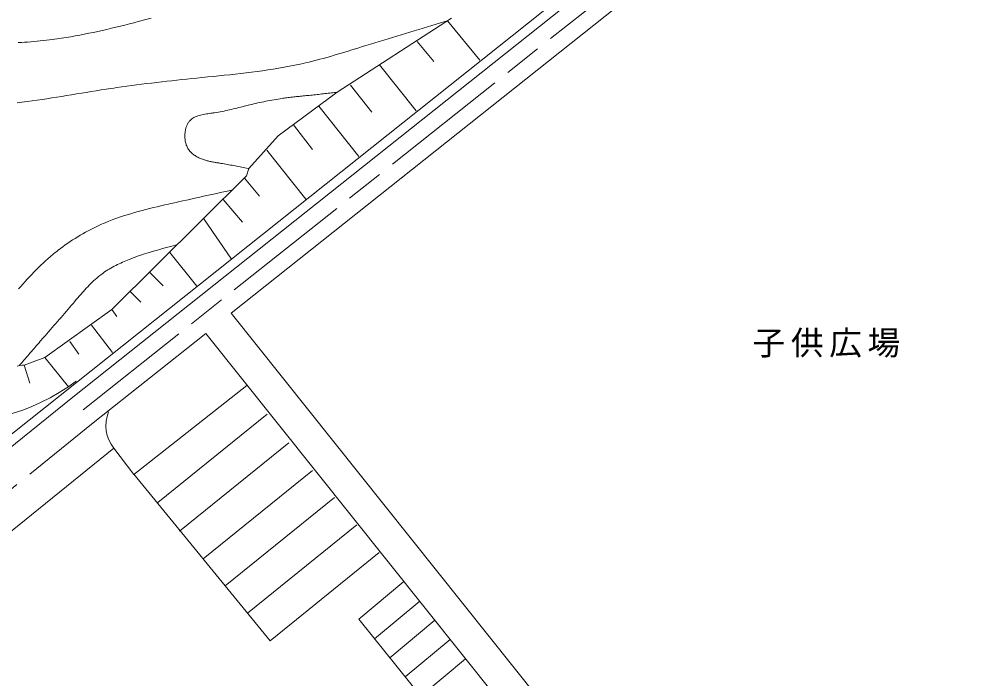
# Model space of a CAD drawing. Units: millimetres, scale not verified. Extents: x 23166 to 580729, y 12886 to 403886.
# Drawn here: x 164224 to 251285, y 267720 to 328125 of the extents above; entities that cross this region are included whole.
import ezdxf

# ---------------------------------------------------------------- set-up
doc = ezdxf.new("R2010")
doc.units = ezdxf.units.MM
doc.header["$LTSCALE"] = 1000
doc.linetypes.add('CHAIN', pattern=[18.5, 12, -1.5, 3.5, -1.5])
doc.layers.add('_2-7_', color=7, linetype='Continuous')
for name, color, linetype, lineweight in [('法', 7, 'Continuous', 5), ('法-2', 4, 'Continuous', 5), ('道路', 4, 'Continuous', 5)]:
    doc.layers.add(name, color=color, linetype=linetype, lineweight=lineweight)
doc.styles.add('ＭＳ ゴシック', font='')
doc.styles.get('ＭＳ ゴシック').set_extended_font_data('MS Gothic')

msp = doc.modelspace()

# ---------------------------------------------------------------- linework, layer by layer
at = {"layer": '法'}
for p, q in [((97968, 237857), (242200, 352702)), ((203871, 328215), (193367, 321409)), ((193367, 321409), (187980, 317430)), ((187980, 317430), (185295, 314414)), ((185295, 314414), (185072, 313736)), ((185072, 313736), (172738, 301483)), ((172738, 301483), (166586, 297101)), ((166586, 297101), (164688, 296410)), ((164295, 296351), (164046, 296313)), ((164544, 296389), (164295, 296351)), ((164688, 296410), (164544, 296389))]:
    msp.add_line(p, q, dxfattribs=at)
msp.add_arc((157780, 310763), 19683, 221.57904, 306.41556, dxfattribs=at)
at = {"layer": '法-2'}
for p, q in [((172688, 327270), (173101, 327368)), ((173101, 327368), (173513, 327468)), ((173513, 327468), (173925, 327570)), ((173925, 327570), (174337, 327674)), ((174337, 327674), (174748, 327779)), ((174748, 327779), (175159, 327886)), ((175159, 327886), (175398, 327948)), ((175398, 327948), (175605, 328003)), ((175605, 328003), (175963, 328098)), ((175963, 328098), (176321, 328193)), ((201254, 327285), (201655, 327406)), ((201655, 327406), (202056, 327526)), ((202056, 327526), (202457, 327646)), ((202457, 327646), (202858, 327766)), ((202858, 327766), (203259, 327886)), ((203259, 327886), (203492, 327956)), ((206447, 324342), (203492, 327956)), ((168544, 326435), (168961, 326505)), ((168961, 326505), (169377, 326578)), ((169377, 326578), (169792, 326654)), ((169792, 326654), (170207, 326734)), ((170207, 326734), (170622, 326816)), ((170622, 326816), (171036, 326902)), ((171036, 326902), (171449, 326990)), ((171449, 326990), (171863, 327081)), ((171863, 327081), (172276, 327174)), ((172276, 327174), (172688, 327270)), ((198447, 326437), (198848, 326559)), ((198848, 326559), (199249, 326681)), ((199249, 326681), (199650, 326802)), ((199650, 326802), (200051, 326923)), ((200051, 326923), (200452, 327044)), ((200452, 327044), (200853, 327165)), ((200853, 327165), (201254, 327285)), ((164154, 325964), (164442, 325977)), ((164442, 325977), (164729, 325993)), ((164729, 325993), (165016, 326012)), ((165016, 326012), (165303, 326034)), ((165303, 326034), (165589, 326058)), ((165589, 326058), (165876, 326084)), ((165876, 326084), (166161, 326113)), ((166161, 326113), (166447, 326144)), ((166447, 326144), (166732, 326177)), ((166732, 326177), (167017, 326213)), ((167017, 326213), (167302, 326250)), ((167302, 326250), (167467, 326273)), ((167467, 326273), (167710, 326307)), ((167710, 326307), (168127, 326369)), ((168127, 326369), (168544, 326435)), ((195698, 325590), (196023, 325691)), ((196023, 325691), (196211, 325749)), ((196211, 325749), (196443, 325822)), ((196443, 325822), (196844, 325946)), ((196844, 325946), (197245, 326069)), ((197245, 326069), (197645, 326192)), ((197645, 326192), (198046, 326315)), ((198046, 326315), (198447, 326437)), ((202231, 324215), (200709, 326061)), ((192769, 324701), (193096, 324796)), ((193096, 324796), (193422, 324892)), ((193422, 324892), (193748, 324989)), ((193748, 324989), (194073, 325087)), ((194073, 325087), (194398, 325187)), ((194398, 325187), (194723, 325287)), ((194723, 325287), (195048, 325387)), ((195048, 325387), (195373, 325488)), ((195373, 325488), (195698, 325590)), ((189013, 323790), (189505, 323888)), ((189505, 323888), (189996, 323992)), ((189996, 323992), (190280, 324055)), ((190280, 324055), (190472, 324099)), ((190472, 324099), (190802, 324177)), ((190802, 324177), (191131, 324259)), ((191131, 324259), (191460, 324343)), ((191460, 324343), (191788, 324429)), ((191788, 324429), (192115, 324518)), ((192115, 324518), (192443, 324609)), ((192443, 324609), (192769, 324701)), ((200630, 319700), (197255, 323928)), ((183036, 322967), (183537, 323020)), ((183537, 323020), (184038, 323074)), ((184038, 323074), (184538, 323130)), ((184538, 323130), (185038, 323189)), ((185038, 323189), (185538, 323251)), ((185538, 323251), (186037, 323315)), ((186037, 323315), (186535, 323383)), ((186535, 323383), (187033, 323455)), ((187033, 323455), (187529, 323531)), ((187529, 323531), (188025, 323612)), ((188025, 323612), (188520, 323698)), ((188520, 323698), (189013, 323790)), ((175006, 322085), (175465, 322144)), ((175465, 322144), (175923, 322201)), ((175923, 322201), (176381, 322256)), ((176381, 322256), (176840, 322311)), ((176840, 322311), (177299, 322364)), ((177299, 322364), (177758, 322416)), ((177758, 322416), (178217, 322467)), ((178217, 322467), (178676, 322517)), ((178676, 322517), (179135, 322566)), ((179135, 322566), (179595, 322614)), ((179595, 322614), (180055, 322662)), ((180055, 322662), (180515, 322710)), ((180515, 322710), (180975, 322757)), ((180975, 322757), (181242, 322784)), ((181242, 322784), (181533, 322813)), ((181533, 322813), (182034, 322864)), ((182034, 322864), (182535, 322915)), ((182535, 322915), (183036, 322967)), ((169491, 321251), (169942, 321325)), ((169942, 321325), (170393, 321399)), ((170393, 321399), (170844, 321472)), ((170844, 321472), (171295, 321545)), ((171295, 321545), (171746, 321617)), ((171746, 321617), (172197, 321687)), ((172197, 321687), (172649, 321756)), ((172649, 321756), (172911, 321795)), ((172911, 321795), (173176, 321834)), ((173176, 321834), (173633, 321900)), ((173633, 321900), (174091, 321963)), ((174091, 321963), (174549, 322025)), ((174549, 322025), (175006, 322085)), ((196570, 319580), (194603, 322050)), ((164063, 320443), (164479, 320494)), ((164479, 320494), (164720, 320524)), ((164720, 320524), (164982, 320559)), ((164982, 320559), (165433, 320620)), ((165433, 320620), (165884, 320683)), ((165884, 320683), (166335, 320749)), ((166335, 320749), (166786, 320817)), ((166786, 320817), (167237, 320886)), ((167237, 320886), (167688, 320957)), ((167688, 320957), (168138, 321030)), ((168138, 321030), (168589, 321103)), ((168589, 321103), (169040, 321177)), ((169040, 321177), (169491, 321251)), ((195377, 315507), (191691, 320136)), ((191128, 316151), (189367, 318437)), ((190518, 311602), (186929, 316117)), ((186271, 311896), (184883, 313548)), ((180495, 311733), (180184, 311664)), ((180807, 311802), (180495, 311733)), ((181118, 311871), (180807, 311802)), ((181429, 311940), (181118, 311871)), ((181740, 312008), (181429, 311940)), ((182051, 312077), (181740, 312008)), ((182361, 312145), (182051, 312077)), ((182672, 312214), (182361, 312145)), ((182983, 312282), (182672, 312214)), ((183294, 312350), (182983, 312282)), ((183605, 312418), (183294, 312350)), ((183785, 312458), (183605, 312418)), ((176539, 310833), (176192, 310748)), ((176887, 310916), (176539, 310833)), ((177236, 310998), (176887, 310916)), ((177584, 311079), (177236, 310998)), ((177933, 311158), (177584, 311079)), ((178136, 311204), (177933, 311158)), ((178316, 311245), (178136, 311204)), ((178628, 311316), (178316, 311245)), ((178939, 311386), (178628, 311316)), ((179251, 311456), (178939, 311386)), ((179562, 311525), (179251, 311456)), ((179873, 311595), (179562, 311525)), ((180184, 311664), (179873, 311595)), ((184712, 309495), (182921, 311585)), ((173447, 309955), (173110, 309837)), ((173785, 310068), (173447, 309955)), ((174125, 310177), (173785, 310068)), ((174467, 310281), (174125, 310177)), ((174810, 310381), (174467, 310281)), ((175154, 310477), (174810, 310381)), ((175499, 310570), (175154, 310477)), ((175845, 310660), (175499, 310570)), ((176192, 310748), (175845, 310660)), ((171282, 309077), (171037, 308957)), ((171529, 309193), (171282, 309077)), ((171777, 309305), (171529, 309193)), ((171922, 309369), (171777, 309305)), ((172113, 309450), (171922, 309369)), ((172443, 309585), (172113, 309450)), ((172776, 309714), (172443, 309585)), ((173110, 309837), (172776, 309714)), ((183685, 306120), (181152, 309816)), ((169836, 308304), (169602, 308163)), ((170073, 308442), (169836, 308304)), ((170311, 308576), (170073, 308442)), ((170551, 308706), (170311, 308576)), ((170793, 308833), (170551, 308706)), ((171037, 308957), (170793, 308833)), ((168464, 307411), (168243, 307252)), ((168687, 307568), (168464, 307411)), ((168912, 307722), (168687, 307568)), ((169140, 307872), (168912, 307722)), ((169370, 308019), (169140, 307872)), ((169602, 308163), (169370, 308019)), ((178338, 307325), (178578, 307387)), ((178578, 307387), (178717, 307423)), ((167323, 306532), (167098, 306342)), ((167552, 306720), (167323, 306532)), ((167686, 306827), (167552, 306720)), ((167810, 306924), (167686, 306827)), ((168025, 307089), (167810, 306924)), ((168243, 307252), (168025, 307089)), ((175244, 306433), (175479, 306512)), ((175479, 306512), (175715, 306589)), ((175715, 306589), (175952, 306663)), ((175952, 306663), (176189, 306736)), ((176189, 306736), (176426, 306807)), ((176426, 306807), (176664, 306876)), ((176664, 306876), (176902, 306943)), ((176902, 306943), (177141, 307009)), ((177141, 307009), (177380, 307074)), ((177380, 307074), (177619, 307138)), ((177619, 307138), (177859, 307201)), ((177859, 307201), (178098, 307263)), ((180506, 303627), (178058, 306722)), ((178098, 307263), (178338, 307325)), ((166438, 305751), (166224, 305549)), ((166656, 305951), (166438, 305751)), ((166875, 306148), (166656, 305951)), ((167098, 306342), (166875, 306148)), ((173086, 305535), (173236, 305611)), ((173236, 305611), (173388, 305685)), ((173388, 305685), (173541, 305757)), ((173541, 305757), (173694, 305827)), ((173694, 305827), (173849, 305895)), ((173849, 305895), (174004, 305962)), ((174004, 305962), (174160, 306027)), ((174160, 306027), (174317, 306090)), ((174317, 306090), (174408, 306126)), ((174408, 306126), (174543, 306178)), ((174543, 306178), (174776, 306266)), ((174776, 306266), (175010, 306351)), ((175010, 306351), (175244, 306433)), ((165593, 304924), (165387, 304710)), ((165801, 305135), (165593, 304924)), ((166011, 305343), (165801, 305135)), ((166224, 305549), (166011, 305343)), ((171725, 304686), (171802, 304744)), ((171802, 304744), (171937, 304843)), ((171937, 304843), (172074, 304938)), ((172074, 304938), (172214, 305031)), ((172214, 305031), (172355, 305121)), ((172355, 305121), (172498, 305208)), ((172498, 305208), (172643, 305293)), ((172643, 305293), (172789, 305376)), ((172789, 305376), (172937, 305456)), ((172937, 305456), (173086, 305535)), ((177447, 303658), (176220, 304885)), ((164779, 304055), (164579, 303831)), ((164980, 304276), (164779, 304055)), ((165183, 304494), (164980, 304276)), ((165387, 304710), (165183, 304494)), ((170652, 303722), (170786, 303858)), ((170786, 303858), (170923, 303991)), ((170923, 303991), (171061, 304123)), ((171061, 304123), (171201, 304251)), ((171201, 304251), (171344, 304377)), ((171344, 304377), (171490, 304500)), ((171490, 304500), (171638, 304619)), ((171638, 304619), (171725, 304686)), ((164381, 303606), (164183, 303378)), ((164579, 303831), (164381, 303606)), ((169876, 302870), (170003, 303015)), ((170003, 303015), (170130, 303159)), ((170130, 303159), (170259, 303302)), ((170259, 303302), (170389, 303443)), ((170389, 303443), (170520, 303583)), ((170520, 303583), (170652, 303722)), ((175387, 302183), (174453, 303117)), ((169210, 302089), (169303, 302199)), ((169303, 302199), (169376, 302284)), ((169376, 302284), (169500, 302431)), ((169500, 302431), (169625, 302578)), ((169625, 302578), (169751, 302724)), ((169751, 302724), (169876, 302870)), ((168400, 301146), (168562, 301334)), ((168562, 301334), (168724, 301522)), ((168724, 301522), (168886, 301711)), ((168886, 301711), (169048, 301900)), ((169048, 301900), (169210, 302089)), ((173192, 300847), (172738, 301483)), ((167589, 300211), (167751, 300397)), ((167751, 300397), (167913, 300584)), ((167913, 300584), (168076, 300771)), ((168076, 300771), (168238, 300959)), ((168238, 300959), (168400, 301146)), ((166940, 299464), (167102, 299651)), ((167102, 299651), (167264, 299837)), ((167264, 299837), (167427, 300024)), ((167427, 300024), (167589, 300211)), ((172782, 297570), (170874, 300054)), ((166176, 298586), (166291, 298719)), ((166291, 298719), (166358, 298796)), ((166358, 298796), (166453, 298905)), ((166453, 298905), (166615, 299091)), ((166615, 299091), (166777, 299278)), ((166777, 299278), (166940, 299464)), ((165369, 297654), (165484, 297787)), ((165484, 297787), (165599, 297921)), ((165599, 297921), (165715, 298054)), ((165715, 298054), (165830, 298187)), ((165830, 298187), (165945, 298320)), ((165945, 298320), (166061, 298453)), ((166061, 298453), (166176, 298586)), ((169719, 297418), (168895, 298557)), ((164677, 296853), (164792, 296987)), ((164792, 296987), (164907, 297120)), ((164907, 297120), (165023, 297254)), ((165023, 297254), (165138, 297387)), ((165138, 297387), (165253, 297520)), ((165253, 297520), (165369, 297654)), ((168745, 294418), (166586, 297101)), ((164264, 296375), (164331, 296452)), ((164331, 296452), (164446, 296586)), ((164446, 296586), (164562, 296720)), ((164562, 296720), (164677, 296853)), ((165216, 294751), (164688, 296410))]:
    msp.add_line(p, q, dxfattribs=at)
at = {"layer": '法-2', "color": 7}
for p, q in [((191975, 321251), (192121, 321267)), ((192121, 321267), (192266, 321283)), ((192266, 321283), (192411, 321300)), ((192411, 321300), (192557, 321316)), ((192557, 321316), (192702, 321333)), ((192702, 321333), (192847, 321349)), ((192847, 321349), (192992, 321366)), ((192992, 321366), (193138, 321383)), ((193138, 321383), (193283, 321399)), ((193283, 321399), (193367, 321409)), ((185935, 320385), (186118, 320427)), ((186118, 320427), (186301, 320468)), ((186301, 320468), (186484, 320508)), ((186484, 320508), (186668, 320547)), ((186668, 320547), (186853, 320585)), ((186853, 320585), (187038, 320622)), ((187038, 320622), (187223, 320658)), ((187223, 320658), (187408, 320693)), ((187408, 320693), (187594, 320727)), ((187594, 320727), (187780, 320760)), ((187780, 320760), (187966, 320791)), ((187966, 320791), (188153, 320820)), ((188153, 320820), (188339, 320849)), ((188339, 320849), (188447, 320864)), ((188447, 320864), (188520, 320875)), ((188520, 320875), (188646, 320892)), ((188646, 320892), (188771, 320908)), ((188771, 320908), (188897, 320924)), ((188897, 320924), (189023, 320939)), ((189023, 320939), (189148, 320954)), ((189148, 320954), (189274, 320969)), ((189274, 320969), (189400, 320983)), ((189400, 320983), (189525, 320996)), ((189525, 320996), (189651, 321009)), ((189651, 321009), (189777, 321022)), ((189777, 321022), (189902, 321035)), ((189902, 321035), (190028, 321048)), ((190028, 321048), (190154, 321060)), ((190154, 321060), (190279, 321073)), ((190279, 321073), (190405, 321085)), ((190405, 321085), (190530, 321098)), ((190530, 321098), (190656, 321110)), ((190656, 321110), (190729, 321118)), ((190729, 321118), (190813, 321126)), ((190813, 321126), (190959, 321141)), ((190959, 321141), (191104, 321157)), ((191104, 321157), (191249, 321172)), ((191249, 321172), (191394, 321187)), ((191394, 321187), (191540, 321203)), ((191540, 321203), (191685, 321219)), ((191685, 321219), (191830, 321235)), ((191830, 321235), (191975, 321251)), ((182024, 319512), (182131, 319528)), ((182131, 319528), (182313, 319558)), ((182313, 319558), (182493, 319589)), ((182493, 319589), (182670, 319621)), ((182670, 319621), (182845, 319655)), ((182845, 319655), (183018, 319690)), ((183018, 319690), (183189, 319726)), ((183189, 319726), (183359, 319763)), ((183359, 319763), (183527, 319801)), ((183527, 319801), (183694, 319840)), ((183694, 319840), (183860, 319879)), ((183860, 319879), (184026, 319919)), ((184026, 319919), (184191, 319959)), ((184191, 319959), (184355, 320000)), ((184355, 320000), (184519, 320041)), ((184519, 320041), (184684, 320082)), ((184684, 320082), (184848, 320123)), ((184848, 320123), (185013, 320165)), ((185013, 320165), (185109, 320188)), ((185109, 320188), (185213, 320214)), ((185213, 320214), (185392, 320257)), ((185392, 320257), (185573, 320301)), ((185573, 320301), (185754, 320343)), ((185754, 320343), (185935, 320385)), ((179741, 318633), (179773, 318680)), ((179773, 318680), (179807, 318726)), ((179807, 318726), (179827, 318752)), ((179827, 318752), (179873, 318804)), ((179873, 318804), (179958, 318889)), ((179958, 318889), (180050, 318965)), ((180050, 318965), (180149, 319033)), ((180149, 319033), (180254, 319094)), ((180254, 319094), (180365, 319149)), ((180365, 319149), (180481, 319198)), ((180481, 319198), (180602, 319242)), ((180602, 319242), (180727, 319280)), ((180727, 319280), (180855, 319315)), ((180855, 319315), (180986, 319345)), ((180986, 319345), (181120, 319373)), ((181120, 319373), (181256, 319398)), ((181256, 319398), (181393, 319420)), ((181393, 319420), (181531, 319441)), ((181531, 319441), (181669, 319461)), ((181669, 319461), (181808, 319481)), ((181808, 319481), (181945, 319501)), ((181945, 319501), (182024, 319512)), ((179452, 317774), (179461, 317836)), ((179461, 317836), (179471, 317898)), ((179471, 317898), (179483, 317960)), ((179483, 317960), (179496, 318021)), ((179496, 318021), (179511, 318082)), ((179511, 318082), (179527, 318142)), ((179527, 318142), (179544, 318201)), ((179544, 318201), (179563, 318259)), ((179563, 318259), (179584, 318316)), ((179584, 318316), (179606, 318372)), ((179606, 318372), (179630, 318427)), ((179630, 318427), (179655, 318481)), ((179655, 318481), (179682, 318533)), ((179682, 318533), (179711, 318584)), ((179711, 318584), (179741, 318633)), ((179425, 317397), (179427, 317492)), ((179427, 317302), (179425, 317397)), ((179427, 317492), (179432, 317587)), ((179431, 317208), (179427, 317302)), ((179439, 317114), (179431, 317208)), ((179432, 317587), (179441, 317682)), ((179450, 317022), (179439, 317114)), ((179441, 317682), (179447, 317737)), ((179447, 317737), (179452, 317774)), ((179465, 316930), (179450, 317022)), ((179483, 316839), (179465, 316930)), ((179504, 316749), (179483, 316839)), ((179529, 316662), (179504, 316749)), ((179558, 316575), (179529, 316662)), ((179590, 316491), (179558, 316575)), ((179626, 316408), (179590, 316491)), ((179665, 316328), (179626, 316408)), ((179709, 316250), (179665, 316328)), ((179756, 316174), (179709, 316250)), ((179785, 316132), (179756, 316174)), ((179816, 316089), (179785, 316132)), ((179873, 316018), (179816, 316089)), ((179933, 315950), (179873, 316018)), ((179996, 315885), (179933, 315950)), ((180063, 315822), (179996, 315885)), ((180133, 315762), (180063, 315822)), ((180206, 315705), (180133, 315762)), ((180282, 315650), (180206, 315705)), ((180359, 315598), (180282, 315650)), ((180439, 315548), (180359, 315598)), ((180521, 315501), (180439, 315548)), ((180605, 315456), (180521, 315501)), ((180690, 315413), (180605, 315456)), ((180777, 315373), (180690, 315413)), ((180864, 315335), (180777, 315373)), ((180952, 315299), (180864, 315335)), ((181041, 315265), (180952, 315299)), ((181131, 315234), (181041, 315265)), ((181183, 315216), (181131, 315234)), ((181230, 315201), (181183, 315216)), ((181311, 315176), (181230, 315201)), ((181392, 315153), (181311, 315176)), ((181473, 315131), (181392, 315153)), ((181554, 315110), (181473, 315131)), ((181635, 315091), (181554, 315110)), ((181716, 315073), (181635, 315091)), ((181797, 315055), (181716, 315073)), ((181879, 315039), (181797, 315055)), ((181960, 315023), (181879, 315039)), ((182041, 315008), (181960, 315023)), ((182122, 314994), (182041, 315008)), ((182204, 314980), (182122, 314994)), ((182285, 314966), (182204, 314980)), ((182367, 314953), (182285, 314966)), ((182448, 314940), (182367, 314953)), ((182530, 314927), (182448, 314940)), ((182611, 314914), (182530, 314927)), ((182658, 314906), (182611, 314914)), ((182742, 314893), (182658, 314906)), ((182887, 314869), (182742, 314893)), ((183032, 314844), (182887, 314869)), ((183178, 314819), (183032, 314844)), ((183323, 314793), (183178, 314819)), ((183468, 314767), (183323, 314793)), ((183613, 314740), (183468, 314767)), ((183758, 314713), (183613, 314740)), ((183903, 314686), (183758, 314713)), ((184049, 314659), (183903, 314686)), ((184194, 314631), (184049, 314659)), ((184339, 314603), (184194, 314631)), ((184484, 314574), (184339, 314603)), ((184630, 314546), (184484, 314574)), ((184775, 314517), (184630, 314546)), ((184920, 314488), (184775, 314517)), ((185066, 314459), (184920, 314488)), ((185211, 314430), (185066, 314459)), ((185295, 314414), (185211, 314430))]:
    msp.add_line(p, q, dxfattribs=at)
at = {"layer": '道路', "linetype": 'CHAIN'}
for p, q in [((251285, 356810), (170102, 292294)), ((136421, 263165), (171035, 291119))]:
    msp.add_line(p, q, dxfattribs=at)
at = {"layer": '道路', "color": 3}
for p, q in [((243133, 352248), (169168, 293468)), ((245000, 349899), (183676, 301165)), ((183676, 301165), (235928, 235668)), ((181342, 299311), (171035, 291119)), ((234296, 232981), (181342, 299311)), ((185107, 294530), (174750, 286388)), ((169168, 293468), (129383, 261457)), ((153652, 273224), (172920, 288785)), ((174750, 286388), (172920, 288785))]:
    msp.add_line(p, q, dxfattribs=at)
at = {"layer": '道路', "color": 7}
for p, q in [((176960, 283802), (186975, 291895)), ((178943, 281194), (188959, 289287)), ((181093, 278646), (191109, 286739)), ((174759, 286395), (187247, 271116)), ((183120, 276166), (193136, 284258)), ((185168, 273660), (195184, 281752)), ((187247, 271116), (197223, 279210)), ((199496, 276571), (195356, 273113)), ((200946, 274772), (196805, 271313)), ((195356, 273113), (237093, 221298)), ((202344, 273007), (198215, 269563)), ((203742, 271242), (199624, 267813)), ((205140, 269477), (201034, 266062))]:
    msp.add_line(p, q, dxfattribs=at)
at = {"layer": '道路', "color": 3}
msp.add_arc((175367, 290835), 3193, 156.44933, 219.94951, dxfattribs=at)

# ---------------------------------------------------------------- texts
at = {"layer": '_2-7_', "insert": (231451, 297087), "char_height": 2199, "attachment_point": 7, "style": 'ＭＳ ゴシック'}
msp.add_mtext('\\T1.17;子供広場', dxfattribs=at)

doc.saveas('drawing.dxf')
